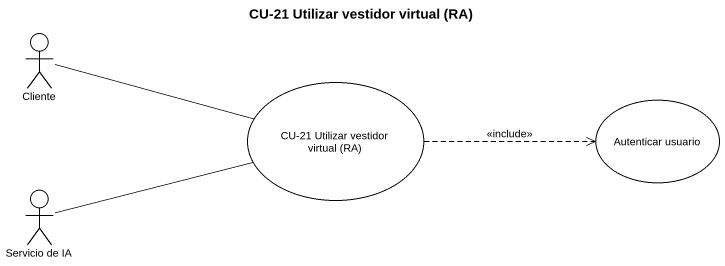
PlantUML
@startuml
title CU-21 Utilizar vestidor virtual (RA)
actor Cliente
usecase "CU-21 Utilizar vestidor virtual (RA)" as CU_21_Utilizar_vestidor
usecase "Autenticar usuario" as Autenticar_usuario
actor "Servicio de IA" as Servicio_de_IA
Cliente -right- CU_21_Utilizar_vestidor
CU_21_Utilizar_vestidor .right.> Autenticar_usuario : <<include>>
Servicio_de_IA -right- CU_21_Utilizar_vestidor
@enduml
